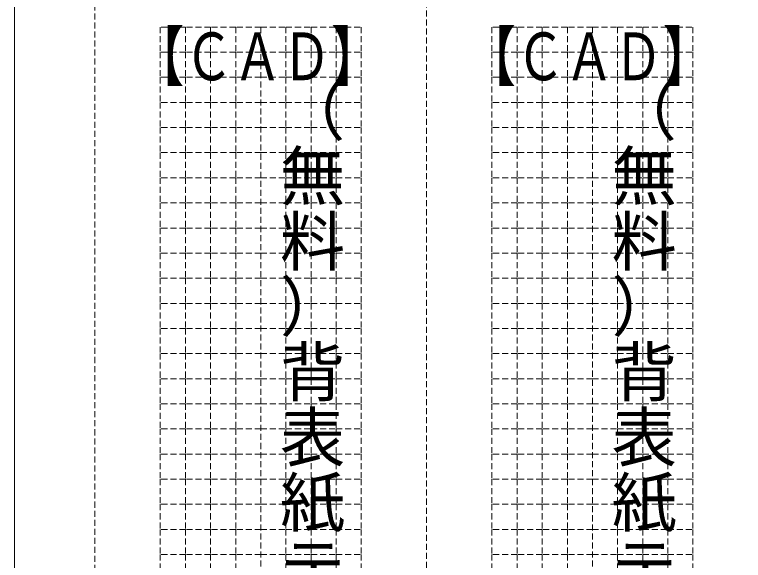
# Model space of a CAD drawing. Units: millimetres on the paper. Extents: x -148 to 148, y -210 to 210.
# Drawn here: x -148 to -3, y 1.2 to 109.9 of the extents above; entities that cross this region are included whole.
import ezdxf
from ezdxf.enums import TextEntityAlignment as Align

# ---------------------------------------------------------------- set-up
doc = ezdxf.new("R2010")
doc.units = ezdxf.units.MM
doc.linetypes.add('DASHED1', pattern=[1.8, 1.2, -0.6])
doc.layers.add('0-0', color=3, linetype='DASHED1', lineweight=9)
doc.styles.add('@ＭＳ ゴシック', font='')
doc.styles.add('ＭＳ ゴシック', font='')
doc.styles.get('@ＭＳ ゴシック').set_extended_font_data('@MS Gothic')
doc.styles.get('ＭＳ ゴシック').set_extended_font_data('MS Gothic')

msp = doc.modelspace()

# ---------------------------------------------------------------- linework, layer by layer
at = {"layer": '0-0'}
for p, q in [((-114, 107.38), (-114, 102.38)), ((-109, 107.38), (-114, 107.38)), ((-109, 107.38), (-109, 102.38)), ((-104, 107.38), (-109, 107.38)), ((-104, 107.38), (-104, 102.38)), ((-99, 107.38), (-104, 107.38)), ((-99, 107.38), (-99, -132.62)), ((-99, 107.38), (-94, 107.38)), ((-94, 107.38), (-94, 102.38)), ((-94, 107.38), (-89, 107.38)), ((-89, 107.38), (-84, 107.38)), ((-89, 107.38), (-89, 102.38)), ((-84, 107.38), (-84, 102.38)), ((-48, 107.38), (-48, 102.38)), ((-43, 107.38), (-48, 107.38)), ((-43, 107.38), (-43, 102.38)), ((-38, 107.38), (-43, 107.38)), ((-38, 107.38), (-38, 102.38)), ((-33, 107.38), (-38, 107.38)), ((-33, 107.38), (-33, -132.62)), ((-33, 107.38), (-28, 107.38)), ((-28, 107.38), (-28, 102.38)), ((-28, 107.38), (-23, 107.38)), ((-23, 107.38), (-18, 107.38)), ((-23, 107.38), (-23, 102.38)), ((-18, 107.38), (-18, 102.38)), ((-114, 102.38), (-114, 97.38)), ((-109, 102.38), (-114, 102.38)), ((-109, 102.38), (-109, 97.38)), ((-104, 102.38), (-109, 102.38)), ((-104, 102.38), (-104, 97.38)), ((-99, 102.38), (-104, 102.38)), ((-99, 102.38), (-94, 102.38)), ((-94, 102.38), (-94, 97.38)), ((-94, 102.38), (-89, 102.38)), ((-89, 102.38), (-84, 102.38)), ((-89, 102.38), (-89, 97.38)), ((-84, 102.38), (-84, 97.38)), ((-48, 102.38), (-48, 97.38)), ((-43, 102.38), (-48, 102.38)), ((-43, 102.38), (-43, 97.38)), ((-38, 102.38), (-43, 102.38)), ((-38, 102.38), (-38, 97.38)), ((-33, 102.38), (-38, 102.38)), ((-33, 102.38), (-28, 102.38)), ((-28, 102.38), (-28, 97.38)), ((-28, 102.38), (-23, 102.38)), ((-23, 102.38), (-18, 102.38)), ((-23, 102.38), (-23, 97.38)), ((-18, 102.38), (-18, 97.38)), ((-114, 97.38), (-114, 92.38)), ((-109, 97.38), (-114, 97.38)), ((-109, 97.38), (-109, 92.38)), ((-104, 97.38), (-109, 97.38)), ((-104, 97.38), (-104, 92.38)), ((-99, 97.38), (-104, 97.38)), ((-99, 97.38), (-94, 97.38)), ((-94, 97.38), (-94, 92.38)), ((-94, 97.38), (-89, 97.38)), ((-89, 97.38), (-84, 97.38)), ((-89, 97.38), (-89, 92.38)), ((-84, 97.38), (-84, 92.38)), ((-48, 97.38), (-48, 92.38)), ((-43, 97.38), (-48, 97.38)), ((-43, 97.38), (-43, 92.38)), ((-38, 97.38), (-43, 97.38)), ((-38, 97.38), (-38, 92.38)), ((-33, 97.38), (-38, 97.38)), ((-33, 97.38), (-28, 97.38)), ((-28, 97.38), (-28, 92.38)), ((-28, 97.38), (-23, 97.38)), ((-23, 97.38), (-18, 97.38)), ((-23, 97.38), (-23, 92.38)), ((-18, 97.38), (-18, 92.38)), ((-114, 92.38), (-114, 87.38)), ((-109, 92.38), (-114, 92.38)), ((-109, 92.38), (-109, 87.38)), ((-104, 92.38), (-109, 92.38)), ((-104, 92.38), (-104, 87.38)), ((-99, 92.38), (-104, 92.38)), ((-99, 92.38), (-94, 92.38)), ((-94, 92.38), (-94, 87.38)), ((-94, 92.38), (-89, 92.38)), ((-89, 92.38), (-84, 92.38)), ((-89, 92.38), (-89, 87.38)), ((-84, 92.38), (-84, 87.38)), ((-48, 92.38), (-48, 87.38)), ((-43, 92.38), (-48, 92.38)), ((-43, 92.38), (-43, 87.38)), ((-38, 92.38), (-43, 92.38)), ((-38, 92.38), (-38, 87.38)), ((-33, 92.38), (-38, 92.38)), ((-33, 92.38), (-28, 92.38)), ((-28, 92.38), (-28, 87.38)), ((-28, 92.38), (-23, 92.38)), ((-23, 92.38), (-18, 92.38)), ((-23, 92.38), (-23, 87.38)), ((-18, 92.38), (-18, 87.38)), ((-114, 87.38), (-114, 82.38)), ((-109, 87.38), (-114, 87.38)), ((-109, 87.38), (-109, 82.38)), ((-104, 87.38), (-109, 87.38)), ((-104, 87.38), (-104, 82.38)), ((-99, 87.38), (-104, 87.38)), ((-99, 87.38), (-94, 87.38)), ((-94, 87.38), (-94, 82.38)), ((-94, 87.38), (-89, 87.38)), ((-89, 87.38), (-84, 87.38)), ((-89, 87.38), (-89, 82.38)), ((-84, 87.38), (-84, 82.38)), ((-48, 87.38), (-48, 82.38)), ((-43, 87.38), (-48, 87.38)), ((-43, 87.38), (-43, 82.38)), ((-38, 87.38), (-43, 87.38)), ((-38, 87.38), (-38, 82.38)), ((-33, 87.38), (-38, 87.38)), ((-33, 87.38), (-28, 87.38)), ((-28, 87.38), (-28, 82.38)), ((-28, 87.38), (-23, 87.38)), ((-23, 87.38), (-18, 87.38)), ((-23, 87.38), (-23, 82.38)), ((-18, 87.38), (-18, 82.38)), ((-114, 82.38), (-114, 77.38)), ((-109, 82.38), (-114, 82.38)), ((-109, 82.38), (-109, 77.38)), ((-104, 82.38), (-109, 82.38)), ((-104, 82.38), (-104, 77.38)), ((-99, 82.38), (-104, 82.38)), ((-99, 82.38), (-94, 82.38)), ((-94, 82.38), (-94, 77.38)), ((-94, 82.38), (-89, 82.38)), ((-89, 82.38), (-84, 82.38)), ((-89, 82.38), (-89, 77.38)), ((-84, 82.38), (-84, 77.38)), ((-48, 82.38), (-48, 77.38)), ((-43, 82.38), (-48, 82.38)), ((-43, 82.38), (-43, 77.38)), ((-38, 82.38), (-43, 82.38)), ((-38, 82.38), (-38, 77.38)), ((-33, 82.38), (-38, 82.38)), ((-33, 82.38), (-28, 82.38)), ((-28, 82.38), (-28, 77.38)), ((-28, 82.38), (-23, 82.38)), ((-23, 82.38), (-18, 82.38)), ((-23, 82.38), (-23, 77.38)), ((-18, 82.38), (-18, 77.38)), ((-114, 77.38), (-114, 72.38)), ((-109, 77.38), (-114, 77.38)), ((-109, 77.38), (-109, 72.38)), ((-104, 77.38), (-109, 77.38)), ((-104, 77.38), (-104, 72.38)), ((-99, 77.38), (-104, 77.38)), ((-99, 77.38), (-94, 77.38)), ((-94, 77.38), (-94, 72.38)), ((-94, 77.38), (-89, 77.38)), ((-89, 77.38), (-84, 77.38)), ((-89, 77.38), (-89, 72.38)), ((-84, 77.38), (-84, 72.38)), ((-48, 77.38), (-48, 72.38)), ((-43, 77.38), (-48, 77.38)), ((-43, 77.38), (-43, 72.38)), ((-38, 77.38), (-43, 77.38)), ((-38, 77.38), (-38, 72.38)), ((-33, 77.38), (-38, 77.38)), ((-33, 77.38), (-28, 77.38)), ((-28, 77.38), (-28, 72.38)), ((-28, 77.38), (-23, 77.38)), ((-23, 77.38), (-18, 77.38)), ((-23, 77.38), (-23, 72.38)), ((-18, 77.38), (-18, 72.38)), ((-114, 72.38), (-114, 67.38)), ((-109, 72.38), (-114, 72.38)), ((-109, 72.38), (-109, 67.38)), ((-104, 72.38), (-109, 72.38)), ((-104, 72.38), (-104, 67.38)), ((-99, 72.38), (-104, 72.38)), ((-99, 72.38), (-94, 72.38)), ((-94, 72.38), (-94, 67.38)), ((-94, 72.38), (-89, 72.38)), ((-89, 72.38), (-84, 72.38)), ((-89, 72.38), (-89, 67.38)), ((-84, 72.38), (-84, 67.38)), ((-48, 72.38), (-48, 67.38)), ((-43, 72.38), (-48, 72.38)), ((-43, 72.38), (-43, 67.38)), ((-38, 72.38), (-43, 72.38)), ((-38, 72.38), (-38, 67.38)), ((-33, 72.38), (-38, 72.38)), ((-33, 72.38), (-28, 72.38)), ((-28, 72.38), (-28, 67.38)), ((-28, 72.38), (-23, 72.38)), ((-23, 72.38), (-18, 72.38)), ((-23, 72.38), (-23, 67.38)), ((-18, 72.38), (-18, 67.38)), ((-114, 67.38), (-114, 62.38)), ((-109, 67.38), (-114, 67.38)), ((-109, 67.38), (-109, 62.38)), ((-104, 67.38), (-109, 67.38)), ((-104, 67.38), (-104, 62.38)), ((-99, 67.38), (-104, 67.38)), ((-99, 67.38), (-94, 67.38)), ((-94, 67.38), (-94, 62.38)), ((-94, 67.38), (-89, 67.38)), ((-89, 67.38), (-84, 67.38)), ((-89, 67.38), (-89, 62.38)), ((-84, 67.38), (-84, 62.38)), ((-48, 67.38), (-48, 62.38)), ((-43, 67.38), (-48, 67.38)), ((-43, 67.38), (-43, 62.38)), ((-38, 67.38), (-43, 67.38)), ((-38, 67.38), (-38, 62.38)), ((-33, 67.38), (-38, 67.38)), ((-33, 67.38), (-28, 67.38)), ((-28, 67.38), (-28, 62.38)), ((-28, 67.38), (-23, 67.38)), ((-23, 67.38), (-18, 67.38)), ((-23, 67.38), (-23, 62.38)), ((-18, 67.38), (-18, 62.38)), ((-114, 62.38), (-114, 57.38)), ((-109, 62.38), (-114, 62.38)), ((-109, 62.38), (-109, 57.38)), ((-104, 62.38), (-109, 62.38)), ((-104, 62.38), (-104, 57.38)), ((-99, 62.38), (-104, 62.38)), ((-99, 62.38), (-94, 62.38)), ((-94, 62.38), (-94, 57.38)), ((-94, 62.38), (-89, 62.38)), ((-89, 62.38), (-84, 62.38)), ((-89, 62.38), (-89, 57.38)), ((-84, 62.38), (-84, 57.38)), ((-48, 62.38), (-48, 57.38)), ((-43, 62.38), (-48, 62.38)), ((-43, 62.38), (-43, 57.38)), ((-38, 62.38), (-43, 62.38)), ((-38, 62.38), (-38, 57.38)), ((-33, 62.38), (-38, 62.38)), ((-33, 62.38), (-28, 62.38)), ((-28, 62.38), (-28, 57.38)), ((-28, 62.38), (-23, 62.38)), ((-23, 62.38), (-18, 62.38)), ((-23, 62.38), (-23, 57.38)), ((-18, 62.38), (-18, 57.38)), ((-114, 57.38), (-114, 52.38)), ((-109, 57.38), (-114, 57.38)), ((-109, 57.38), (-109, 52.38)), ((-104, 57.38), (-109, 57.38)), ((-104, 57.38), (-104, 52.38)), ((-99, 57.38), (-104, 57.38)), ((-99, 57.38), (-94, 57.38)), ((-94, 57.38), (-94, 52.38)), ((-94, 57.38), (-89, 57.38)), ((-89, 57.38), (-84, 57.38)), ((-89, 57.38), (-89, 52.38)), ((-84, 57.38), (-84, 52.38)), ((-48, 57.38), (-48, 52.38)), ((-43, 57.38), (-48, 57.38)), ((-43, 57.38), (-43, 52.38)), ((-38, 57.38), (-43, 57.38)), ((-38, 57.38), (-38, 52.38)), ((-33, 57.38), (-38, 57.38)), ((-33, 57.38), (-28, 57.38)), ((-28, 57.38), (-28, 52.38)), ((-28, 57.38), (-23, 57.38)), ((-23, 57.38), (-18, 57.38)), ((-23, 57.38), (-23, 52.38)), ((-18, 57.38), (-18, 52.38)), ((-114, 52.38), (-114, 47.38)), ((-109, 52.38), (-114, 52.38)), ((-109, 52.38), (-109, 47.38)), ((-104, 52.38), (-109, 52.38)), ((-104, 52.38), (-104, 47.38)), ((-99, 52.38), (-104, 52.38)), ((-99, 52.38), (-94, 52.38)), ((-94, 52.38), (-94, 47.38)), ((-94, 52.38), (-89, 52.38)), ((-89, 52.38), (-84, 52.38)), ((-89, 52.38), (-89, 47.38)), ((-84, 52.38), (-84, 47.38)), ((-48, 52.38), (-48, 47.38)), ((-43, 52.38), (-48, 52.38)), ((-43, 52.38), (-43, 47.38)), ((-38, 52.38), (-43, 52.38)), ((-38, 52.38), (-38, 47.38)), ((-33, 52.38), (-38, 52.38)), ((-33, 52.38), (-28, 52.38)), ((-28, 52.38), (-28, 47.38)), ((-28, 52.38), (-23, 52.38)), ((-23, 52.38), (-18, 52.38)), ((-23, 52.38), (-23, 47.38)), ((-18, 52.38), (-18, 47.38)), ((-114, 47.38), (-114, 42.38)), ((-109, 47.38), (-114, 47.38)), ((-109, 47.38), (-109, 42.38)), ((-104, 47.38), (-109, 47.38)), ((-104, 47.38), (-104, 42.38)), ((-99, 47.38), (-104, 47.38)), ((-99, 47.38), (-94, 47.38)), ((-94, 47.38), (-94, 42.38)), ((-94, 47.38), (-89, 47.38)), ((-89, 47.38), (-84, 47.38)), ((-89, 47.38), (-89, 42.38)), ((-84, 47.38), (-84, 42.38)), ((-48, 47.38), (-48, 42.38)), ((-43, 47.38), (-48, 47.38)), ((-43, 47.38), (-43, 42.38)), ((-38, 47.38), (-43, 47.38)), ((-38, 47.38), (-38, 42.38)), ((-33, 47.38), (-38, 47.38)), ((-33, 47.38), (-28, 47.38)), ((-28, 47.38), (-28, 42.38)), ((-28, 47.38), (-23, 47.38)), ((-23, 47.38), (-18, 47.38)), ((-23, 47.38), (-23, 42.38)), ((-18, 47.38), (-18, 42.38)), ((-114, 42.38), (-114, 37.38)), ((-109, 42.38), (-114, 42.38)), ((-109, 42.38), (-109, 37.38)), ((-104, 42.38), (-109, 42.38)), ((-104, 42.38), (-104, 37.38)), ((-99, 42.38), (-104, 42.38)), ((-99, 42.38), (-94, 42.38)), ((-94, 42.38), (-94, 37.38)), ((-94, 42.38), (-89, 42.38)), ((-89, 42.38), (-84, 42.38)), ((-89, 42.38), (-89, 37.38)), ((-84, 42.38), (-84, 37.38)), ((-48, 42.38), (-48, 37.38)), ((-43, 42.38), (-48, 42.38)), ((-43, 42.38), (-43, 37.38)), ((-38, 42.38), (-43, 42.38)), ((-38, 42.38), (-38, 37.38)), ((-33, 42.38), (-38, 42.38)), ((-33, 42.38), (-28, 42.38)), ((-28, 42.38), (-28, 37.38)), ((-28, 42.38), (-23, 42.38)), ((-23, 42.38), (-18, 42.38)), ((-23, 42.38), (-23, 37.38)), ((-18, 42.38), (-18, 37.38)), ((-114, 37.38), (-114, 32.38)), ((-109, 37.38), (-114, 37.38)), ((-109, 37.38), (-109, 32.38)), ((-104, 37.38), (-109, 37.38)), ((-104, 37.38), (-104, 32.38)), ((-99, 37.38), (-104, 37.38)), ((-99, 37.38), (-94, 37.38)), ((-94, 37.38), (-94, 32.38)), ((-94, 37.38), (-89, 37.38)), ((-89, 37.38), (-84, 37.38)), ((-89, 37.38), (-89, 32.38)), ((-84, 37.38), (-84, 32.38)), ((-48, 37.38), (-48, 32.38)), ((-43, 37.38), (-48, 37.38)), ((-43, 37.38), (-43, 32.38)), ((-38, 37.38), (-43, 37.38)), ((-38, 37.38), (-38, 32.38)), ((-33, 37.38), (-38, 37.38)), ((-33, 37.38), (-28, 37.38)), ((-28, 37.38), (-28, 32.38)), ((-28, 37.38), (-23, 37.38)), ((-23, 37.38), (-18, 37.38)), ((-23, 37.38), (-23, 32.38)), ((-18, 37.38), (-18, 32.38)), ((-114, 32.38), (-114, 27.38)), ((-109, 32.38), (-114, 32.38)), ((-109, 32.38), (-109, 27.38)), ((-104, 32.38), (-109, 32.38)), ((-104, 32.38), (-104, 27.38)), ((-99, 32.38), (-104, 32.38)), ((-99, 32.38), (-94, 32.38)), ((-94, 32.38), (-94, 27.38)), ((-94, 32.38), (-89, 32.38)), ((-89, 32.38), (-84, 32.38)), ((-89, 32.38), (-89, 27.38)), ((-84, 32.38), (-84, 27.38)), ((-48, 32.38), (-48, 27.38)), ((-43, 32.38), (-48, 32.38)), ((-43, 32.38), (-43, 27.38)), ((-38, 32.38), (-43, 32.38)), ((-38, 32.38), (-38, 27.38)), ((-33, 32.38), (-38, 32.38)), ((-33, 32.38), (-28, 32.38)), ((-28, 32.38), (-28, 27.38)), ((-28, 32.38), (-23, 32.38)), ((-23, 32.38), (-18, 32.38)), ((-23, 32.38), (-23, 27.38)), ((-18, 32.38), (-18, 27.38)), ((-114, 27.38), (-114, 22.38)), ((-109, 27.38), (-114, 27.38)), ((-109, 27.38), (-109, 22.38)), ((-104, 27.38), (-109, 27.38)), ((-104, 27.38), (-104, 22.38)), ((-99, 27.38), (-104, 27.38)), ((-99, 27.38), (-94, 27.38)), ((-94, 27.38), (-94, 22.38)), ((-94, 27.38), (-89, 27.38)), ((-89, 27.38), (-84, 27.38)), ((-89, 27.38), (-89, 22.38)), ((-84, 27.38), (-84, 22.38)), ((-48, 27.38), (-48, 22.38)), ((-43, 27.38), (-48, 27.38)), ((-43, 27.38), (-43, 22.38)), ((-38, 27.38), (-43, 27.38)), ((-38, 27.38), (-38, 22.38)), ((-33, 27.38), (-38, 27.38)), ((-33, 27.38), (-28, 27.38)), ((-28, 27.38), (-28, 22.38)), ((-28, 27.38), (-23, 27.38)), ((-23, 27.38), (-18, 27.38)), ((-23, 27.38), (-23, 22.38)), ((-18, 27.38), (-18, 22.38)), ((-114, 22.38), (-114, 17.38)), ((-109, 22.38), (-114, 22.38)), ((-109, 22.38), (-109, 17.38)), ((-104, 22.38), (-109, 22.38)), ((-104, 22.38), (-104, 17.38)), ((-99, 22.38), (-104, 22.38)), ((-99, 22.38), (-94, 22.38)), ((-94, 22.38), (-94, 17.38)), ((-94, 22.38), (-89, 22.38)), ((-89, 22.38), (-84, 22.38)), ((-89, 22.38), (-89, 17.38)), ((-84, 22.38), (-84, 17.38)), ((-48, 22.38), (-48, 17.38)), ((-43, 22.38), (-48, 22.38)), ((-43, 22.38), (-43, 17.38)), ((-38, 22.38), (-43, 22.38)), ((-38, 22.38), (-38, 17.38)), ((-33, 22.38), (-38, 22.38)), ((-33, 22.38), (-28, 22.38)), ((-28, 22.38), (-28, 17.38)), ((-28, 22.38), (-23, 22.38)), ((-23, 22.38), (-18, 22.38)), ((-23, 22.38), (-23, 17.38)), ((-18, 22.38), (-18, 17.38)), ((-114, 17.38), (-114, 12.38)), ((-109, 17.38), (-114, 17.38)), ((-109, 17.38), (-109, 12.38)), ((-104, 17.38), (-109, 17.38)), ((-104, 17.38), (-104, 12.38)), ((-99, 17.38), (-104, 17.38)), ((-99, 17.38), (-94, 17.38)), ((-94, 17.38), (-94, 12.38)), ((-94, 17.38), (-89, 17.38)), ((-89, 17.38), (-84, 17.38)), ((-89, 17.38), (-89, 12.38)), ((-84, 17.38), (-84, 12.38)), ((-48, 17.38), (-48, 12.38)), ((-43, 17.38), (-48, 17.38)), ((-43, 17.38), (-43, 12.38)), ((-38, 17.38), (-43, 17.38)), ((-38, 17.38), (-38, 12.38)), ((-33, 17.38), (-38, 17.38)), ((-33, 17.38), (-28, 17.38)), ((-28, 17.38), (-28, 12.38)), ((-28, 17.38), (-23, 17.38)), ((-23, 17.38), (-18, 17.38)), ((-23, 17.38), (-23, 12.38)), ((-18, 17.38), (-18, 12.38)), ((-114, 12.38), (-114, 7.38)), ((-109, 12.38), (-114, 12.38)), ((-109, 12.38), (-109, 7.38)), ((-104, 12.38), (-109, 12.38)), ((-104, 12.38), (-104, 7.38)), ((-99, 12.38), (-104, 12.38)), ((-99, 12.38), (-94, 12.38)), ((-94, 12.38), (-94, 7.38)), ((-94, 12.38), (-89, 12.38)), ((-89, 12.38), (-84, 12.38)), ((-89, 12.38), (-89, 7.38)), ((-84, 12.38), (-84, 7.38)), ((-48, 12.38), (-48, 7.38)), ((-43, 12.38), (-48, 12.38)), ((-43, 12.38), (-43, 7.38)), ((-38, 12.38), (-43, 12.38)), ((-38, 12.38), (-38, 7.38)), ((-33, 12.38), (-38, 12.38)), ((-33, 12.38), (-28, 12.38)), ((-28, 12.38), (-28, 7.38)), ((-28, 12.38), (-23, 12.38)), ((-23, 12.38), (-18, 12.38)), ((-23, 12.38), (-23, 7.38)), ((-18, 12.38), (-18, 7.38)), ((-114, 7.38), (-114, 2.38)), ((-109, 7.38), (-114, 7.38)), ((-109, 7.38), (-109, 2.38)), ((-104, 7.38), (-109, 7.38)), ((-104, 7.38), (-104, 2.38)), ((-99, 7.38), (-104, 7.38)), ((-99, 7.38), (-94, 7.38)), ((-94, 7.38), (-94, 2.38)), ((-94, 7.38), (-89, 7.38)), ((-89, 7.38), (-84, 7.38)), ((-89, 7.38), (-89, 2.38)), ((-84, 7.38), (-84, 2.38)), ((-48, 7.38), (-48, 2.38)), ((-43, 7.38), (-48, 7.38)), ((-43, 7.38), (-43, 2.38)), ((-38, 7.38), (-43, 7.38)), ((-38, 7.38), (-38, 2.38)), ((-33, 7.38), (-38, 7.38)), ((-33, 7.38), (-28, 7.38)), ((-28, 7.38), (-28, 2.38)), ((-28, 7.38), (-23, 7.38)), ((-23, 7.38), (-18, 7.38)), ((-23, 7.38), (-23, 2.38)), ((-18, 7.38), (-18, 2.38)), ((-114, 2.38), (-114, -2.62)), ((-109, 2.38), (-114, 2.38)), ((-109, 2.38), (-109, -2.62)), ((-104, 2.38), (-109, 2.38)), ((-104, 2.38), (-104, -2.62)), ((-99, 2.38), (-104, 2.38)), ((-99, 2.38), (-94, 2.38)), ((-94, 2.38), (-94, -2.62)), ((-94, 2.38), (-89, 2.38)), ((-89, 2.38), (-84, 2.38)), ((-89, 2.38), (-89, -2.62)), ((-84, 2.38), (-84, -2.62)), ((-48, 2.38), (-48, -2.62)), ((-43, 2.38), (-48, 2.38)), ((-43, 2.38), (-43, -2.62)), ((-38, 2.38), (-43, 2.38)), ((-38, 2.38), (-38, -2.62)), ((-33, 2.38), (-38, 2.38)), ((-33, 2.38), (-28, 2.38)), ((-28, 2.38), (-28, -2.62)), ((-28, 2.38), (-23, 2.38)), ((-23, 2.38), (-18, 2.38)), ((-23, 2.38), (-23, -2.62)), ((-18, 2.38), (-18, -2.62))]:
    msp.add_line(p, q, dxfattribs=at)
at = {"layer": '0-0', "color": 7, "linetype": 'Continuous'}
msp.add_lwpolyline([(-148, -210), (148, -210), (148, 210), (-148, 210)], close=True, dxfattribs=at)
at = {"layer": '0-0', "color": 7}
msp.add_lwpolyline([(-66, -151.5), (-66, 151.5), (-132, 151.5), (-132, -151.5)], dxfattribs=at)
at = {"layer": '0-0'}
for points in [[(-114, 107.38), (-119, 107.38), (-119, 102.38)], [(-84, 107.38), (-79, 107.38), (-79, 102.38)], [(-48, 107.38), (-53, 107.38), (-53, 102.38)], [(-18, 107.38), (-13, 107.38), (-13, 102.38)], [(-114, 102.38), (-119, 102.38), (-119, 97.38)], [(-84, 102.38), (-79, 102.38), (-79, 97.38)], [(-48, 102.38), (-53, 102.38), (-53, 97.38)], [(-18, 102.38), (-13, 102.38), (-13, 97.38)], [(-114, 97.38), (-119, 97.38), (-119, 92.38)], [(-84, 97.38), (-79, 97.38), (-79, 92.38)], [(-48, 97.38), (-53, 97.38), (-53, 92.38)], [(-18, 97.38), (-13, 97.38), (-13, 92.38)], [(-114, 92.38), (-119, 92.38), (-119, 87.38)], [(-84, 92.38), (-79, 92.38), (-79, 87.38)], [(-48, 92.38), (-53, 92.38), (-53, 87.38)], [(-18, 92.38), (-13, 92.38), (-13, 87.38)], [(-114, 87.38), (-119, 87.38), (-119, 82.38)], [(-84, 87.38), (-79, 87.38), (-79, 82.38)], [(-48, 87.38), (-53, 87.38), (-53, 82.38)], [(-18, 87.38), (-13, 87.38), (-13, 82.38)], [(-114, 82.38), (-119, 82.38), (-119, 77.38)], [(-84, 82.38), (-79, 82.38), (-79, 77.38)], [(-48, 82.38), (-53, 82.38), (-53, 77.38)], [(-18, 82.38), (-13, 82.38), (-13, 77.38)], [(-114, 77.38), (-119, 77.38), (-119, 72.38)], [(-84, 77.38), (-79, 77.38), (-79, 72.38)], [(-48, 77.38), (-53, 77.38), (-53, 72.38)], [(-18, 77.38), (-13, 77.38), (-13, 72.38)], [(-114, 72.38), (-119, 72.38), (-119, 67.38)], [(-84, 72.38), (-79, 72.38), (-79, 67.38)], [(-48, 72.38), (-53, 72.38), (-53, 67.38)], [(-18, 72.38), (-13, 72.38), (-13, 67.38)], [(-114, 67.38), (-119, 67.38), (-119, 62.38)], [(-84, 67.38), (-79, 67.38), (-79, 62.38)], [(-48, 67.38), (-53, 67.38), (-53, 62.38)], [(-18, 67.38), (-13, 67.38), (-13, 62.38)], [(-114, 62.38), (-119, 62.38), (-119, 57.38)], [(-84, 62.38), (-79, 62.38), (-79, 57.38)], [(-48, 62.38), (-53, 62.38), (-53, 57.38)], [(-18, 62.38), (-13, 62.38), (-13, 57.38)], [(-114, 57.38), (-119, 57.38), (-119, 52.38)], [(-84, 57.38), (-79, 57.38), (-79, 52.38)], [(-48, 57.38), (-53, 57.38), (-53, 52.38)], [(-18, 57.38), (-13, 57.38), (-13, 52.38)], [(-114, 52.38), (-119, 52.38), (-119, 47.38)], [(-84, 52.38), (-79, 52.38), (-79, 47.38)], [(-48, 52.38), (-53, 52.38), (-53, 47.38)], [(-18, 52.38), (-13, 52.38), (-13, 47.38)], [(-114, 47.38), (-119, 47.38), (-119, 42.38)], [(-84, 47.38), (-79, 47.38), (-79, 42.38)], [(-48, 47.38), (-53, 47.38), (-53, 42.38)], [(-18, 47.38), (-13, 47.38), (-13, 42.38)], [(-114, 42.38), (-119, 42.38), (-119, 37.38)], [(-84, 42.38), (-79, 42.38), (-79, 37.38)], [(-48, 42.38), (-53, 42.38), (-53, 37.38)], [(-18, 42.38), (-13, 42.38), (-13, 37.38)], [(-114, 37.38), (-119, 37.38), (-119, 32.38)], [(-84, 37.38), (-79, 37.38), (-79, 32.38)], [(-48, 37.38), (-53, 37.38), (-53, 32.38)], [(-18, 37.38), (-13, 37.38), (-13, 32.38)], [(-114, 32.38), (-119, 32.38), (-119, 27.38)], [(-84, 32.38), (-79, 32.38), (-79, 27.38)], [(-48, 32.38), (-53, 32.38), (-53, 27.38)], [(-18, 32.38), (-13, 32.38), (-13, 27.38)], [(-114, 27.38), (-119, 27.38), (-119, 22.38)], [(-84, 27.38), (-79, 27.38), (-79, 22.38)], [(-48, 27.38), (-53, 27.38), (-53, 22.38)], [(-18, 27.38), (-13, 27.38), (-13, 22.38)], [(-114, 22.38), (-119, 22.38), (-119, 17.38)], [(-84, 22.38), (-79, 22.38), (-79, 17.38)], [(-48, 22.38), (-53, 22.38), (-53, 17.38)], [(-18, 22.38), (-13, 22.38), (-13, 17.38)], [(-114, 17.38), (-119, 17.38), (-119, 12.38)], [(-84, 17.38), (-79, 17.38), (-79, 12.38)], [(-48, 17.38), (-53, 17.38), (-53, 12.38)], [(-18, 17.38), (-13, 17.38), (-13, 12.38)], [(-114, 12.38), (-119, 12.38), (-119, 7.38)], [(-84, 12.38), (-79, 12.38), (-79, 7.38)], [(-48, 12.38), (-53, 12.38), (-53, 7.38)], [(-18, 12.38), (-13, 12.38), (-13, 7.38)], [(-114, 7.38), (-119, 7.38), (-119, 2.38)], [(-84, 7.38), (-79, 7.38), (-79, 2.38)], [(-48, 7.38), (-53, 7.38), (-53, 2.38)], [(-18, 7.38), (-13, 7.38), (-13, 2.38)], [(-114, 2.38), (-119, 2.38), (-119, -2.62)], [(-84, 2.38), (-79, 2.38), (-79, -2.62)], [(-48, 2.38), (-53, 2.38), (-53, -2.62)], [(-18, 2.38), (-13, 2.38), (-13, -2.62)]]:
    msp.add_lwpolyline(points, dxfattribs=at)

# ---------------------------------------------------------------- texts
at = {"layer": '0-0', "color": 7, "style": 'ＭＳ ゴシック', "width": 0.75}
for p in [(-124, 93.926), (-58, 93.926)]:
    msp.add_text('【ＣＡＤ】', height=9.531, dxfattribs=at).set_placement(p, align=Align.BOTTOM_LEFT)
at = {"layer": '0-0', "color": 7, "style": '@ＭＳ ゴシック'}
for p in [(-96.5, 97.38), (-30.5, 97.38)]:
    msp.add_text('（無料）背表紙テンプレート', height=9.531, rotation=270, dxfattribs=at).set_placement(p, align=Align.BOTTOM_LEFT)

doc.saveas('drawing.dxf')
